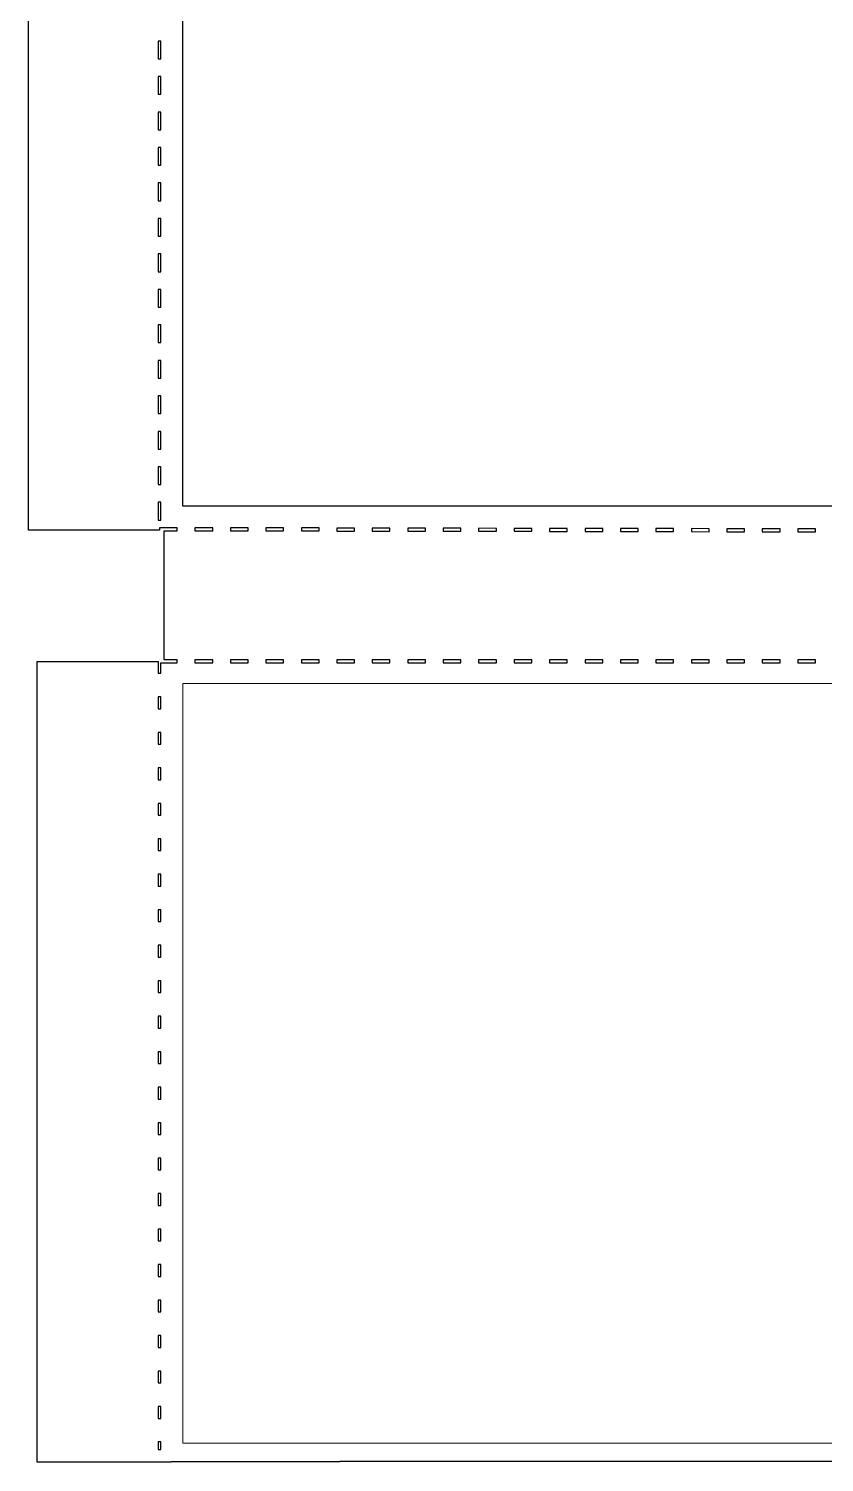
# Model space of a CAD drawing. Header units: centimetres. Extents: x -13.6 to 13.6, y -12.1 to 12.1.
# Drawn here: x -13.57 to -6.83, y -12.1 to 0.03 of the extents above; entities that cross this region are included whole.
import ezdxf

# ---------------------------------------------------------------- set-up
doc = ezdxf.new("R2010")
doc.units = ezdxf.units.CM
doc.header["$MEASUREMENT"] = 0
doc.layers.add('Layer 1', color=7, linetype='Continuous')

msp = doc.modelspace()

# ---------------------------------------------------------------- linework, layer by layer
at = {"layer": 'Layer 1', "color": 197, "lineweight": 25}
for points, knots in [([(-12.41837, 12.09866), (-12.41837, 12.09866), (-12.41837, 12.09788), (-12.41837, 12.09788), (-12.41837, 12.09788), (-12.41837, 12.09788), (-13.56783, 12.09788), (-13.56783, 12.09788), (-13.56783, 12.09788), (-13.56783, 12.09788), (-13.56783, -4.21654), (-13.56783, -4.21654), (-13.56783, -4.21654), (-13.56783, -4.21654), (-12.46056, -4.21654), (-12.46056, -4.21654), (-12.46056, -4.21654), (-12.46056, -4.21654), (-12.46056, -4.19466), (-12.46056, -4.19466), (-12.46056, -4.19466), (-12.46056, -4.19466), (-12.31053, -4.19544), (-12.31053, -4.19544), (-12.31053, -4.19544), (-12.31053, -4.19544), (-12.31053, -4.22045), (-12.31053, -4.22045), (-12.31053, -4.22045), (-12.31053, -4.22045), (-12.41993, -4.21967), (-12.41993, -4.21967), (-12.41993, -4.21967), (-12.41993, -4.21967), (-12.41993, -5.31287), (-12.41993, -5.31287), (-12.41993, -5.31287), (-12.41993, -5.31287), (-12.31053, -5.31287), (-12.31053, -5.31287), (-12.31053, -5.31287), (-12.31053, -5.31287), (-12.31053, -5.33788), (-12.31053, -5.33788), (-12.31053, -5.33788), (-12.31053, -5.33788), (-12.44806, -5.33788), (-12.44806, -5.33788), (-12.44806, -5.33788), (-12.44806, -5.33788), (-12.44806, -5.4254), (-12.44806, -5.4254), (-12.44806, -5.4254), (-12.44806, -5.4254), (-12.47307, -5.4254), (-12.47307, -5.4254), (-12.47307, -5.4254), (-12.47307, -5.4254), (-12.47307, -5.32538), (-12.47307, -5.32538), (-12.47307, -5.32538), (-12.47307, -5.32538), (-13.49594, -5.32538), (-13.49594, -5.32538), (-13.49594, -5.32538), (-13.49594, -5.32538), (-13.49594, -12.0987), (-13.49594, -12.0987), (-13.49594, -12.0987), (-13.49594, -12.0987), (-12.36289, -12.0987), (-12.36289, -12.0987), (-12.36289, -12.0987), (-12.36289, -12.0987), (-12.36289, -12.09401), (-12.36289, -12.09401), (-12.36289, -12.09401), (-12.36289, -12.09401), (-10.93524, -12.09401), (-10.93524, -12.09401), (-10.93524, -12.09401), (-10.93524, -12.09401), (-10.93524, -12.09245), (-10.93524, -12.09245), (-10.93524, -12.09245), (-10.93524, -12.09245), (-1.40664, -12.09245), (-1.40664, -12.09245), (-1.40664, -12.09245), (-0.96285, -12.09245), (-0.60569, -11.73259), (-0.60569, -11.28603), (-0.60569, -11.28603), (-0.60569, -11.28603), (-0.60569, -7.17265), (-0.60569, -7.17265), (-0.60569, -7.17265), (-0.60569, -7.17265), (-0.60413, -7.17265), (-0.60413, -7.17265), (-0.60413, -7.17265), (-0.60413, -7.17265), (-0.60413, -5.30663), (-0.60413, -5.30663), (-0.60413, -5.30663), (-0.60413, -5.30663), (-0.60569, -5.30663), (-0.60569, -5.30663), (-0.60569, -5.30663), (-0.60569, -5.30663), (-0.60569, -4.21734), (-0.60569, -4.21734), (-0.60569, -4.21734), (-0.60569, -4.21734), (-0.60335, -4.21734), (-0.60335, -4.21734), (-0.60335, -4.21734), (-0.60335, -4.21734), (-0.60335, -4.21578), (-0.60335, -4.21578), (-0.60335, -4.21578), (-0.60335, -4.21578), (-0.53615, -4.21578), (-0.53615, -4.21578), (-0.53615, -4.21578), (-0.53615, -4.21578), (0.53674, -4.21578), (0.53674, -4.21578), (0.53674, -4.21578), (0.53674, -4.21578), (0.60394, -4.21578), (0.60394, -4.21578), (0.60394, -4.21578), (0.60394, -4.21578), (0.60394, -4.21734), (0.60394, -4.21734), (0.60394, -4.21734), (0.60394, -4.21734), (0.60628, -4.21734), (0.60628, -4.21734), (0.60628, -4.21734), (0.60628, -4.21734), (0.60628, -5.30663), (0.60628, -5.30663), (0.60628, -5.30663), (0.60628, -5.30663), (0.60472, -5.30663), (0.60472, -5.30663), (0.60472, -5.30663), (0.60472, -5.30663), (0.60472, -7.17265), (0.60472, -7.17265), (0.60472, -7.17265), (0.60472, -7.17265), (0.60628, -7.17265), (0.60628, -7.17265), (0.60628, -7.17265), (0.60628, -7.17265), (0.60628, -11.28603), (0.60628, -11.28603), (0.60628, -11.28603), (0.60628, -11.73259), (0.96345, -12.09245), (1.40723, -12.09245), (1.40723, -12.09245), (1.40723, -12.09245), (10.93583, -12.09245), (10.93583, -12.09245), (10.93583, -12.09245), (10.93583, -12.09245), (10.93583, -12.09401), (10.93583, -12.09401), (10.93583, -12.09401), (10.93583, -12.09401), (12.36348, -12.09401), (12.36348, -12.09401), (12.36348, -12.09401), (12.36348, -12.09401), (12.36348, -12.0987), (12.36348, -12.0987), (12.36348, -12.0987), (12.36348, -12.0987), (13.49654, -12.0987), (13.49654, -12.0987), (13.49654, -12.0987), (13.49654, -12.0987), (13.49654, -5.32538), (13.49654, -5.32538), (13.49654, -5.32538), (13.49654, -5.32538), (12.47367, -5.32538), (12.47367, -5.32538), (12.47367, -5.32538), (12.47367, -5.32538), (12.47367, -5.4254), (12.47367, -5.4254), (12.47367, -5.4254), (12.47367, -5.4254), (12.44866, -5.4254), (12.44866, -5.4254), (12.44866, -5.4254), (12.44866, -5.4254), (12.44866, -5.33788), (12.44866, -5.33788), (12.44866, -5.33788), (12.44866, -5.33788), (12.31113, -5.33788), (12.31113, -5.33788), (12.31113, -5.33788), (12.31113, -5.33788), (12.31113, -5.31287), (12.31113, -5.31287), (12.31113, -5.31287), (12.31113, -5.31287), (12.42053, -5.31287), (12.42053, -5.31287), (12.42053, -5.31287), (12.42053, -5.31287), (12.42053, -4.21967), (12.42053, -4.21967), (12.42053, -4.21967), (12.42053, -4.21967), (12.31113, -4.22045), (12.31113, -4.22045), (12.31113, -4.22045), (12.31113, -4.22045), (12.31113, -4.19544), (12.31113, -4.19544), (12.31113, -4.19544), (12.31113, -4.19544), (12.46116, -4.19466), (12.46116, -4.19466), (12.46116, -4.19466), (12.46116, -4.19466), (12.46116, -4.21654), (12.46116, -4.21654), (12.46116, -4.21654), (12.46116, -4.21654), (13.56843, -4.21654), (13.56843, -4.21654), (13.56843, -4.21654), (13.56843, -4.21654), (13.56843, 12.09788), (13.56843, 12.09788), (13.56843, 12.09788), (13.56843, 12.09788), (12.41896, 12.09788), (12.41896, 12.09788), (12.41896, 12.09788), (12.41896, 12.09788), (12.41896, 12.09866), (12.41896, 12.09866), (12.41896, 12.09866), (12.41896, 12.09866), (0.60394, 12.09866), (0.60394, 12.09866), (0.60394, 12.09866), (0.60394, 12.09866), (0.60394, 12.0971), (0.60394, 12.0971), (0.60394, 12.0971), (0.60394, 12.0971), (0.53674, 12.0971), (0.53674, 12.0971), (0.53674, 12.0971), (0.53674, 12.0971), (-0.53615, 12.0971), (-0.53615, 12.0971), (-0.53615, 12.0971), (-0.53615, 12.0971), (-0.60335, 12.0971), (-0.60335, 12.0971), (-0.60335, 12.0971), (-0.60335, 12.0971), (-0.60335, 12.09866), (-0.60335, 12.09866), (-0.60335, 12.09866), (-0.60335, 12.09866), (-12.41837, 12.09866), (-12.41837, 12.09866)], [0, 0, 0, 0, 0.01408451, 0.01408451, 0.01408451, 0.01408451, 0.02816901, 0.02816901, 0.02816901, 0.02816901, 0.04225352, 0.04225352, 0.04225352, 0.04225352, 0.05633803, 0.05633803, 0.05633803, 0.05633803, 0.07042254, 0.07042254, 0.07042254, 0.07042254, 0.08450704, 0.08450704, 0.08450704, 0.08450704, 0.09859155, 0.09859155, 0.09859155, 0.09859155, 0.11267606, 0.11267606, 0.11267606, 0.11267606, 0.12676056, 0.12676056, 0.12676056, 0.12676056, 0.14084507, 0.14084507, 0.14084507, 0.14084507, 0.15492958, 0.15492958, 0.15492958, 0.15492958, 0.16901408, 0.16901408, 0.16901408, 0.16901408, 0.18309859, 0.18309859, 0.18309859, 0.18309859, 0.1971831, 0.1971831, 0.1971831, 0.1971831, 0.21126761, 0.21126761, 0.21126761, 0.21126761, 0.22535211, 0.22535211, 0.22535211, 0.22535211, 0.23943662, 0.23943662, 0.23943662, 0.23943662, 0.25352113, 0.25352113, 0.25352113, 0.25352113, 0.26760563, 0.26760563, 0.26760563, 0.26760563, 0.28169014, 0.28169014, 0.28169014, 0.28169014, 0.29577465, 0.29577465, 0.29577465, 0.29577465, 0.30985915, 0.30985915, 0.30985915, 0.30985915, 0.32394366, 0.32394366, 0.32394366, 0.32394366, 0.33802817, 0.33802817, 0.33802817, 0.33802817, 0.35211268, 0.35211268, 0.35211268, 0.35211268, 0.36619718, 0.36619718, 0.36619718, 0.36619718, 0.38028169, 0.38028169, 0.38028169, 0.38028169, 0.3943662, 0.3943662, 0.3943662, 0.3943662, 0.4084507, 0.4084507, 0.4084507, 0.4084507, 0.42253521, 0.42253521, 0.42253521, 0.42253521, 0.43661972, 0.43661972, 0.43661972, 0.43661972, 0.45070423, 0.45070423, 0.45070423, 0.45070423, 0.46478873, 0.46478873, 0.46478873, 0.46478873, 0.47887324, 0.47887324, 0.47887324, 0.47887324, 0.49295775, 0.49295775, 0.49295775, 0.49295775, 0.50704225, 0.50704225, 0.50704225, 0.50704225, 0.52112676, 0.52112676, 0.52112676, 0.52112676, 0.53521127, 0.53521127, 0.53521127, 0.53521127, 0.54929577, 0.54929577, 0.54929577, 0.54929577, 0.56338028, 0.56338028, 0.56338028, 0.56338028, 0.57746479, 0.57746479, 0.57746479, 0.57746479, 0.5915493, 0.5915493, 0.5915493, 0.5915493, 0.6056338, 0.6056338, 0.6056338, 0.6056338, 0.61971831, 0.61971831, 0.61971831, 0.61971831, 0.63380282, 0.63380282, 0.63380282, 0.63380282, 0.64788732, 0.64788732, 0.64788732, 0.64788732, 0.66197183, 0.66197183, 0.66197183, 0.66197183, 0.67605634, 0.67605634, 0.67605634, 0.67605634, 0.69014085, 0.69014085, 0.69014085, 0.69014085, 0.70422535, 0.70422535, 0.70422535, 0.70422535, 0.71830986, 0.71830986, 0.71830986, 0.71830986, 0.73239437, 0.73239437, 0.73239437, 0.73239437, 0.74647887, 0.74647887, 0.74647887, 0.74647887, 0.76056338, 0.76056338, 0.76056338, 0.76056338, 0.77464789, 0.77464789, 0.77464789, 0.77464789, 0.78873239, 0.78873239, 0.78873239, 0.78873239, 0.8028169, 0.8028169, 0.8028169, 0.8028169, 0.81690141, 0.81690141, 0.81690141, 0.81690141, 0.83098592, 0.83098592, 0.83098592, 0.83098592, 0.84507042, 0.84507042, 0.84507042, 0.84507042, 0.85915493, 0.85915493, 0.85915493, 0.85915493, 0.87323944, 0.87323944, 0.87323944, 0.87323944, 0.88732394, 0.88732394, 0.88732394, 0.88732394, 0.90140845, 0.90140845, 0.90140845, 0.90140845, 0.91549296, 0.91549296, 0.91549296, 0.91549296, 0.92957746, 0.92957746, 0.92957746, 0.92957746, 0.94366197, 0.94366197, 0.94366197, 0.94366197, 0.95774648, 0.95774648, 0.95774648, 0.95774648, 0.97183099, 0.97183099, 0.97183099, 0.97183099, 1, 1, 1, 1]), ([(-12.47307, -0.07894), (-12.47307, -0.07894), (-12.44806, -0.07894), (-12.44806, -0.07894), (-12.44806, -0.07894), (-12.44806, -0.07894), (-12.44806, -0.22897), (-12.44806, -0.22897), (-12.44806, -0.22897), (-12.44806, -0.22897), (-12.47307, -0.22897), (-12.47307, -0.22897), (-12.47307, -0.22897), (-12.47307, -0.22897), (-12.47307, -0.07894), (-12.47307, -0.07894)], [0, 0, 0, 0, 0.2, 0.2, 0.2, 0.2, 0.4, 0.4, 0.4, 0.4, 0.6, 0.6, 0.6, 0.6, 1, 1, 1, 1]), ([(-12.47307, -0.379), (-12.47307, -0.379), (-12.44806, -0.379), (-12.44806, -0.379), (-12.44806, -0.379), (-12.44806, -0.379), (-12.44806, -0.52903), (-12.44806, -0.52903), (-12.44806, -0.52903), (-12.44806, -0.52903), (-12.47307, -0.52903), (-12.47307, -0.52903), (-12.47307, -0.52903), (-12.47307, -0.52903), (-12.47307, -0.379), (-12.47307, -0.379)], [0, 0, 0, 0, 0.2, 0.2, 0.2, 0.2, 0.4, 0.4, 0.4, 0.4, 0.6, 0.6, 0.6, 0.6, 1, 1, 1, 1]), ([(-12.47307, -0.67906), (-12.47307, -0.67906), (-12.44806, -0.67906), (-12.44806, -0.67906), (-12.44806, -0.67906), (-12.44806, -0.67906), (-12.44806, -0.82909), (-12.44806, -0.82909), (-12.44806, -0.82909), (-12.44806, -0.82909), (-12.47307, -0.82909), (-12.47307, -0.82909), (-12.47307, -0.82909), (-12.47307, -0.82909), (-12.47307, -0.67906), (-12.47307, -0.67906)], [0, 0, 0, 0, 0.2, 0.2, 0.2, 0.2, 0.4, 0.4, 0.4, 0.4, 0.6, 0.6, 0.6, 0.6, 1, 1, 1, 1]), ([(-12.47307, -0.97913), (-12.47307, -0.97913), (-12.44806, -0.97913), (-12.44806, -0.97913), (-12.44806, -0.97913), (-12.44806, -0.97913), (-12.44806, -1.12916), (-12.44806, -1.12916), (-12.44806, -1.12916), (-12.44806, -1.12916), (-12.47307, -1.12916), (-12.47307, -1.12916), (-12.47307, -1.12916), (-12.47307, -1.12916), (-12.47307, -0.97913), (-12.47307, -0.97913)], [0, 0, 0, 0, 0.2, 0.2, 0.2, 0.2, 0.4, 0.4, 0.4, 0.4, 0.6, 0.6, 0.6, 0.6, 1, 1, 1, 1]), ([(-12.47307, -1.27919), (-12.47307, -1.27919), (-12.44806, -1.27919), (-12.44806, -1.27919), (-12.44806, -1.27919), (-12.44806, -1.27919), (-12.44806, -1.42922), (-12.44806, -1.42922), (-12.44806, -1.42922), (-12.44806, -1.42922), (-12.47307, -1.42922), (-12.47307, -1.42922), (-12.47307, -1.42922), (-12.47307, -1.42922), (-12.47307, -1.27919), (-12.47307, -1.27919)], [0, 0, 0, 0, 0.2, 0.2, 0.2, 0.2, 0.4, 0.4, 0.4, 0.4, 0.6, 0.6, 0.6, 0.6, 1, 1, 1, 1]), ([(-12.47307, -1.57926), (-12.47307, -1.57926), (-12.44806, -1.57926), (-12.44806, -1.57926), (-12.44806, -1.57926), (-12.44806, -1.57926), (-12.44806, -1.72929), (-12.44806, -1.72929), (-12.44806, -1.72929), (-12.44806, -1.72929), (-12.47307, -1.72929), (-12.47307, -1.72929), (-12.47307, -1.72929), (-12.47307, -1.72929), (-12.47307, -1.57926), (-12.47307, -1.57926)], [0, 0, 0, 0, 0.2, 0.2, 0.2, 0.2, 0.4, 0.4, 0.4, 0.4, 0.6, 0.6, 0.6, 0.6, 1, 1, 1, 1]), ([(-12.47307, -1.87932), (-12.47307, -1.87932), (-12.44806, -1.87932), (-12.44806, -1.87932), (-12.44806, -1.87932), (-12.44806, -1.87932), (-12.44806, -2.02935), (-12.44806, -2.02935), (-12.44806, -2.02935), (-12.44806, -2.02935), (-12.47307, -2.02935), (-12.47307, -2.02935), (-12.47307, -2.02935), (-12.47307, -2.02935), (-12.47307, -1.87932), (-12.47307, -1.87932)], [0, 0, 0, 0, 0.2, 0.2, 0.2, 0.2, 0.4, 0.4, 0.4, 0.4, 0.6, 0.6, 0.6, 0.6, 1, 1, 1, 1]), ([(-12.47307, -2.17939), (-12.47307, -2.17939), (-12.44806, -2.17939), (-12.44806, -2.17939), (-12.44806, -2.17939), (-12.44806, -2.17939), (-12.44806, -2.32942), (-12.44806, -2.32942), (-12.44806, -2.32942), (-12.44806, -2.32942), (-12.47307, -2.32942), (-12.47307, -2.32942), (-12.47307, -2.32942), (-12.47307, -2.32942), (-12.47307, -2.17939), (-12.47307, -2.17939)], [0, 0, 0, 0, 0.2, 0.2, 0.2, 0.2, 0.4, 0.4, 0.4, 0.4, 0.6, 0.6, 0.6, 0.6, 1, 1, 1, 1]), ([(-12.47307, -2.47945), (-12.47307, -2.47945), (-12.44806, -2.47945), (-12.44806, -2.47945), (-12.44806, -2.47945), (-12.44806, -2.47945), (-12.44806, -2.62948), (-12.44806, -2.62948), (-12.44806, -2.62948), (-12.44806, -2.62948), (-12.47307, -2.62948), (-12.47307, -2.62948), (-12.47307, -2.62948), (-12.47307, -2.62948), (-12.47307, -2.47945), (-12.47307, -2.47945)], [0, 0, 0, 0, 0.2, 0.2, 0.2, 0.2, 0.4, 0.4, 0.4, 0.4, 0.6, 0.6, 0.6, 0.6, 1, 1, 1, 1]), ([(-12.47307, -2.77951), (-12.47307, -2.77951), (-12.44806, -2.77951), (-12.44806, -2.77951), (-12.44806, -2.77951), (-12.44806, -2.77951), (-12.44806, -2.92954), (-12.44806, -2.92954), (-12.44806, -2.92954), (-12.44806, -2.92954), (-12.47307, -2.92954), (-12.47307, -2.92954), (-12.47307, -2.92954), (-12.47307, -2.92954), (-12.47307, -2.77951), (-12.47307, -2.77951)], [0, 0, 0, 0, 0.2, 0.2, 0.2, 0.2, 0.4, 0.4, 0.4, 0.4, 0.6, 0.6, 0.6, 0.6, 1, 1, 1, 1]), ([(-12.47307, -3.07958), (-12.47307, -3.07958), (-12.44806, -3.07958), (-12.44806, -3.07958), (-12.44806, -3.07958), (-12.44806, -3.07958), (-12.44806, -3.22961), (-12.44806, -3.22961), (-12.44806, -3.22961), (-12.44806, -3.22961), (-12.47307, -3.22961), (-12.47307, -3.22961), (-12.47307, -3.22961), (-12.47307, -3.22961), (-12.47307, -3.07958), (-12.47307, -3.07958)], [0, 0, 0, 0, 0.2, 0.2, 0.2, 0.2, 0.4, 0.4, 0.4, 0.4, 0.6, 0.6, 0.6, 0.6, 1, 1, 1, 1]), ([(-12.47307, -3.37964), (-12.47307, -3.37964), (-12.44806, -3.37964), (-12.44806, -3.37964), (-12.44806, -3.37964), (-12.44806, -3.37964), (-12.44806, -3.52967), (-12.44806, -3.52967), (-12.44806, -3.52967), (-12.44806, -3.52967), (-12.47307, -3.52967), (-12.47307, -3.52967), (-12.47307, -3.52967), (-12.47307, -3.52967), (-12.47307, -3.37964), (-12.47307, -3.37964)], [0, 0, 0, 0, 0.2, 0.2, 0.2, 0.2, 0.4, 0.4, 0.4, 0.4, 0.6, 0.6, 0.6, 0.6, 1, 1, 1, 1]), ([(-12.47307, -3.67971), (-12.47307, -3.67971), (-12.44806, -3.67971), (-12.44806, -3.67971), (-12.44806, -3.67971), (-12.44806, -3.67971), (-12.44806, -3.82974), (-12.44806, -3.82974), (-12.44806, -3.82974), (-12.44806, -3.82974), (-12.47307, -3.82974), (-12.47307, -3.82974), (-12.47307, -3.82974), (-12.47307, -3.82974), (-12.47307, -3.67971), (-12.47307, -3.67971)], [0, 0, 0, 0, 0.2, 0.2, 0.2, 0.2, 0.4, 0.4, 0.4, 0.4, 0.6, 0.6, 0.6, 0.6, 1, 1, 1, 1]), ([(-12.47307, -3.97977), (-12.47307, -3.97977), (-12.44806, -3.97977), (-12.44806, -3.97977), (-12.44806, -3.97977), (-12.44806, -3.97977), (-12.44806, -4.1298), (-12.44806, -4.1298), (-12.44806, -4.1298), (-12.44806, -4.1298), (-12.47307, -4.1298), (-12.47307, -4.1298), (-12.47307, -4.1298), (-12.47307, -4.1298), (-12.47307, -3.97977), (-12.47307, -3.97977)], [0, 0, 0, 0, 0.2, 0.2, 0.2, 0.2, 0.4, 0.4, 0.4, 0.4, 0.6, 0.6, 0.6, 0.6, 1, 1, 1, 1]), ([(-12.16051, -4.19544), (-12.16051, -4.19544), (-12.01048, -4.19544), (-12.01048, -4.19544), (-12.01048, -4.19544), (-12.01048, -4.19544), (-12.01048, -4.22045), (-12.01048, -4.22045), (-12.01048, -4.22045), (-12.01048, -4.22045), (-12.16051, -4.22045), (-12.16051, -4.22045), (-12.16051, -4.22045), (-12.16051, -4.22045), (-12.16051, -4.19544), (-12.16051, -4.19544)], [0, 0, 0, 0, 0.2, 0.2, 0.2, 0.2, 0.4, 0.4, 0.4, 0.4, 0.6, 0.6, 0.6, 0.6, 1, 1, 1, 1]), ([(-11.86044, -4.19622), (-11.86044, -4.19622), (-11.71041, -4.19622), (-11.71041, -4.19622), (-11.71041, -4.19622), (-11.71041, -4.19622), (-11.71041, -4.22123), (-11.71041, -4.22123), (-11.71041, -4.22123), (-11.71041, -4.22123), (-11.86044, -4.22123), (-11.86044, -4.22123), (-11.86044, -4.22123), (-11.86044, -4.22123), (-11.86044, -4.19622), (-11.86044, -4.19622)], [0, 0, 0, 0, 0.2, 0.2, 0.2, 0.2, 0.4, 0.4, 0.4, 0.4, 0.6, 0.6, 0.6, 0.6, 1, 1, 1, 1]), ([(-11.56038, -4.19622), (-11.56038, -4.19622), (-11.41035, -4.197), (-11.41035, -4.197), (-11.41035, -4.197), (-11.41035, -4.197), (-11.41035, -4.22201), (-11.41035, -4.22201), (-11.41035, -4.22201), (-11.41035, -4.22201), (-11.56038, -4.22123), (-11.56038, -4.22123), (-11.56038, -4.22123), (-11.56038, -4.22123), (-11.56038, -4.19622), (-11.56038, -4.19622)], [0, 0, 0, 0, 0.2, 0.2, 0.2, 0.2, 0.4, 0.4, 0.4, 0.4, 0.6, 0.6, 0.6, 0.6, 1, 1, 1, 1]), ([(-11.26031, -4.197), (-11.26031, -4.197), (-11.11028, -4.197), (-11.11028, -4.197), (-11.11028, -4.197), (-11.11028, -4.197), (-11.11028, -4.22201), (-11.11028, -4.22201), (-11.11028, -4.22201), (-11.11028, -4.22201), (-11.26031, -4.22201), (-11.26031, -4.22201), (-11.26031, -4.22201), (-11.26031, -4.22201), (-11.26031, -4.197), (-11.26031, -4.197)], [0, 0, 0, 0, 0.2, 0.2, 0.2, 0.2, 0.4, 0.4, 0.4, 0.4, 0.6, 0.6, 0.6, 0.6, 1, 1, 1, 1]), ([(-10.96025, -4.19778), (-10.96025, -4.19778), (-10.81022, -4.19778), (-10.81022, -4.19778), (-10.81022, -4.19778), (-10.81022, -4.19778), (-10.81022, -4.22279), (-10.81022, -4.22279), (-10.81022, -4.22279), (-10.81022, -4.22279), (-10.96025, -4.22279), (-10.96025, -4.22279), (-10.96025, -4.22279), (-10.96025, -4.22279), (-10.96025, -4.19778), (-10.96025, -4.19778)], [0, 0, 0, 0, 0.2, 0.2, 0.2, 0.2, 0.4, 0.4, 0.4, 0.4, 0.6, 0.6, 0.6, 0.6, 1, 1, 1, 1]), ([(-10.66019, -4.19778), (-10.66019, -4.19778), (-10.51016, -4.19856), (-10.51016, -4.19856), (-10.51016, -4.19856), (-10.51016, -4.19856), (-10.51016, -4.22357), (-10.51016, -4.22357), (-10.51016, -4.22357), (-10.51016, -4.22357), (-10.66019, -4.22279), (-10.66019, -4.22279), (-10.66019, -4.22279), (-10.66019, -4.22279), (-10.66019, -4.19778), (-10.66019, -4.19778)], [0, 0, 0, 0, 0.2, 0.2, 0.2, 0.2, 0.4, 0.4, 0.4, 0.4, 0.6, 0.6, 0.6, 0.6, 1, 1, 1, 1]), ([(-10.36012, -4.19856), (-10.36012, -4.19856), (-10.21009, -4.19856), (-10.21009, -4.19856), (-10.21009, -4.19856), (-10.21009, -4.19856), (-10.21009, -4.22357), (-10.21009, -4.22357), (-10.21009, -4.22357), (-10.21009, -4.22357), (-10.36012, -4.22357), (-10.36012, -4.22357), (-10.36012, -4.22357), (-10.36012, -4.22357), (-10.36012, -4.19856), (-10.36012, -4.19856)], [0, 0, 0, 0, 0.2, 0.2, 0.2, 0.2, 0.4, 0.4, 0.4, 0.4, 0.6, 0.6, 0.6, 0.6, 1, 1, 1, 1]), ([(-10.06006, -4.19934), (-10.06006, -4.19934), (-9.91003, -4.19934), (-9.91003, -4.19934), (-9.91003, -4.19934), (-9.91003, -4.19934), (-9.91003, -4.22435), (-9.91003, -4.22435), (-9.91003, -4.22435), (-9.91003, -4.22435), (-10.06006, -4.22435), (-10.06006, -4.22435), (-10.06006, -4.22435), (-10.06006, -4.22435), (-10.06006, -4.19934), (-10.06006, -4.19934)], [0, 0, 0, 0, 0.2, 0.2, 0.2, 0.2, 0.4, 0.4, 0.4, 0.4, 0.6, 0.6, 0.6, 0.6, 1, 1, 1, 1]), ([(-9.75999, -4.19934), (-9.75999, -4.19934), (-9.60996, -4.20012), (-9.60996, -4.20012), (-9.60996, -4.20012), (-9.60996, -4.20012), (-9.60996, -4.22513), (-9.60996, -4.22513), (-9.60996, -4.22513), (-9.60996, -4.22513), (-9.75999, -4.22435), (-9.75999, -4.22435), (-9.75999, -4.22435), (-9.75999, -4.22435), (-9.75999, -4.19934), (-9.75999, -4.19934)], [0, 0, 0, 0, 0.2, 0.2, 0.2, 0.2, 0.4, 0.4, 0.4, 0.4, 0.6, 0.6, 0.6, 0.6, 1, 1, 1, 1]), ([(-9.45993, -4.20012), (-9.45993, -4.20012), (-9.3099, -4.20012), (-9.3099, -4.20012), (-9.3099, -4.20012), (-9.3099, -4.20012), (-9.3099, -4.22513), (-9.3099, -4.22513), (-9.3099, -4.22513), (-9.3099, -4.22513), (-9.45993, -4.22513), (-9.45993, -4.22513), (-9.45993, -4.22513), (-9.45993, -4.22513), (-9.45993, -4.20012), (-9.45993, -4.20012)], [0, 0, 0, 0, 0.2, 0.2, 0.2, 0.2, 0.4, 0.4, 0.4, 0.4, 0.6, 0.6, 0.6, 0.6, 1, 1, 1, 1]), ([(-9.15987, -4.2009), (-9.15987, -4.2009), (-9.00984, -4.2009), (-9.00984, -4.2009), (-9.00984, -4.2009), (-9.00984, -4.2009), (-9.00984, -4.22591), (-9.00984, -4.22591), (-9.00984, -4.22591), (-9.00984, -4.22591), (-9.15987, -4.22591), (-9.15987, -4.22591), (-9.15987, -4.22591), (-9.15987, -4.22591), (-9.15987, -4.2009), (-9.15987, -4.2009)], [0, 0, 0, 0, 0.2, 0.2, 0.2, 0.2, 0.4, 0.4, 0.4, 0.4, 0.6, 0.6, 0.6, 0.6, 1, 1, 1, 1]), ([(-8.8598, -4.2009), (-8.8598, -4.2009), (-8.70977, -4.20168), (-8.70977, -4.20168), (-8.70977, -4.20168), (-8.70977, -4.20168), (-8.70977, -4.22669), (-8.70977, -4.22669), (-8.70977, -4.22669), (-8.70977, -4.22669), (-8.8598, -4.22591), (-8.8598, -4.22591), (-8.8598, -4.22591), (-8.8598, -4.22591), (-8.8598, -4.2009), (-8.8598, -4.2009)], [0, 0, 0, 0, 0.2, 0.2, 0.2, 0.2, 0.4, 0.4, 0.4, 0.4, 0.6, 0.6, 0.6, 0.6, 1, 1, 1, 1]), ([(-8.55974, -4.20168), (-8.55974, -4.20168), (-8.40971, -4.20168), (-8.40971, -4.20168), (-8.40971, -4.20168), (-8.40971, -4.20168), (-8.40971, -4.22669), (-8.40971, -4.22669), (-8.40971, -4.22669), (-8.40971, -4.22669), (-8.55974, -4.22669), (-8.55974, -4.22669), (-8.55974, -4.22669), (-8.55974, -4.22669), (-8.55974, -4.20168), (-8.55974, -4.20168)], [0, 0, 0, 0, 0.2, 0.2, 0.2, 0.2, 0.4, 0.4, 0.4, 0.4, 0.6, 0.6, 0.6, 0.6, 1, 1, 1, 1]), ([(-8.25967, -4.20247), (-8.25967, -4.20247), (-8.10964, -4.20247), (-8.10964, -4.20247), (-8.10964, -4.20247), (-8.10964, -4.20247), (-8.10964, -4.22748), (-8.10964, -4.22748), (-8.10964, -4.22748), (-8.10964, -4.22748), (-8.25967, -4.22748), (-8.25967, -4.22748), (-8.25967, -4.22748), (-8.25967, -4.22748), (-8.25967, -4.20247), (-8.25967, -4.20247)], [0, 0, 0, 0, 0.2, 0.2, 0.2, 0.2, 0.4, 0.4, 0.4, 0.4, 0.6, 0.6, 0.6, 0.6, 1, 1, 1, 1]), ([(-7.95961, -4.20247), (-7.95961, -4.20247), (-7.80958, -4.20325), (-7.80958, -4.20325), (-7.80958, -4.20325), (-7.80958, -4.20325), (-7.80958, -4.22826), (-7.80958, -4.22826), (-7.80958, -4.22826), (-7.80958, -4.22826), (-7.95961, -4.22748), (-7.95961, -4.22748), (-7.95961, -4.22748), (-7.95961, -4.22748), (-7.95961, -4.20247), (-7.95961, -4.20247)], [0, 0, 0, 0, 0.2, 0.2, 0.2, 0.2, 0.4, 0.4, 0.4, 0.4, 0.6, 0.6, 0.6, 0.6, 1, 1, 1, 1]), ([(-7.65954, -4.20325), (-7.65954, -4.20325), (-7.50951, -4.20325), (-7.50951, -4.20325), (-7.50951, -4.20325), (-7.50951, -4.20325), (-7.50951, -4.22826), (-7.50951, -4.22826), (-7.50951, -4.22826), (-7.50951, -4.22826), (-7.65954, -4.22826), (-7.65954, -4.22826), (-7.65954, -4.22826), (-7.65954, -4.22826), (-7.65954, -4.20325), (-7.65954, -4.20325)], [0, 0, 0, 0, 0.2, 0.2, 0.2, 0.2, 0.4, 0.4, 0.4, 0.4, 0.6, 0.6, 0.6, 0.6, 1, 1, 1, 1]), ([(-7.35948, -4.20403), (-7.35948, -4.20403), (-7.20945, -4.20403), (-7.20945, -4.20403), (-7.20945, -4.20403), (-7.20945, -4.20403), (-7.20945, -4.22904), (-7.20945, -4.22904), (-7.20945, -4.22904), (-7.20945, -4.22904), (-7.35948, -4.22904), (-7.35948, -4.22904), (-7.35948, -4.22904), (-7.35948, -4.22904), (-7.35948, -4.20403), (-7.35948, -4.20403)], [0, 0, 0, 0, 0.2, 0.2, 0.2, 0.2, 0.4, 0.4, 0.4, 0.4, 0.6, 0.6, 0.6, 0.6, 1, 1, 1, 1]), ([(-7.05942, -4.20403), (-7.05942, -4.20403), (-6.90939, -4.20481), (-6.90939, -4.20481), (-6.90939, -4.20481), (-6.90939, -4.20481), (-6.90939, -4.22982), (-6.90939, -4.22982), (-6.90939, -4.22982), (-6.90939, -4.22982), (-7.05942, -4.22904), (-7.05942, -4.22904), (-7.05942, -4.22904), (-7.05942, -4.22904), (-7.05942, -4.20403), (-7.05942, -4.20403)], [0, 0, 0, 0, 0.2, 0.2, 0.2, 0.2, 0.4, 0.4, 0.4, 0.4, 0.6, 0.6, 0.6, 0.6, 1, 1, 1, 1]), ([(-12.16051, -5.31284), (-12.16051, -5.31284), (-12.01048, -5.31284), (-12.01048, -5.31284), (-12.01048, -5.31284), (-12.01048, -5.31284), (-12.01048, -5.33785), (-12.01048, -5.33785), (-12.01048, -5.33785), (-12.01048, -5.33785), (-12.16051, -5.33785), (-12.16051, -5.33785), (-12.16051, -5.33785), (-12.16051, -5.33785), (-12.16051, -5.31284), (-12.16051, -5.31284)], [0, 0, 0, 0, 0.2, 0.2, 0.2, 0.2, 0.4, 0.4, 0.4, 0.4, 0.6, 0.6, 0.6, 0.6, 1, 1, 1, 1]), ([(-11.86044, -5.31284), (-11.86044, -5.31284), (-11.71041, -5.31284), (-11.71041, -5.31284), (-11.71041, -5.31284), (-11.71041, -5.31284), (-11.71041, -5.33785), (-11.71041, -5.33785), (-11.71041, -5.33785), (-11.71041, -5.33785), (-11.86044, -5.33785), (-11.86044, -5.33785), (-11.86044, -5.33785), (-11.86044, -5.33785), (-11.86044, -5.31284), (-11.86044, -5.31284)], [0, 0, 0, 0, 0.2, 0.2, 0.2, 0.2, 0.4, 0.4, 0.4, 0.4, 0.6, 0.6, 0.6, 0.6, 1, 1, 1, 1]), ([(-11.56038, -5.31284), (-11.56038, -5.31284), (-11.41035, -5.31284), (-11.41035, -5.31284), (-11.41035, -5.31284), (-11.41035, -5.31284), (-11.41035, -5.33785), (-11.41035, -5.33785), (-11.41035, -5.33785), (-11.41035, -5.33785), (-11.56038, -5.33785), (-11.56038, -5.33785), (-11.56038, -5.33785), (-11.56038, -5.33785), (-11.56038, -5.31284), (-11.56038, -5.31284)], [0, 0, 0, 0, 0.2, 0.2, 0.2, 0.2, 0.4, 0.4, 0.4, 0.4, 0.6, 0.6, 0.6, 0.6, 1, 1, 1, 1]), ([(-11.26031, -5.31284), (-11.26031, -5.31284), (-11.11028, -5.31284), (-11.11028, -5.31284), (-11.11028, -5.31284), (-11.11028, -5.31284), (-11.11028, -5.33785), (-11.11028, -5.33785), (-11.11028, -5.33785), (-11.11028, -5.33785), (-11.26031, -5.33785), (-11.26031, -5.33785), (-11.26031, -5.33785), (-11.26031, -5.33785), (-11.26031, -5.31284), (-11.26031, -5.31284)], [0, 0, 0, 0, 0.2, 0.2, 0.2, 0.2, 0.4, 0.4, 0.4, 0.4, 0.6, 0.6, 0.6, 0.6, 1, 1, 1, 1]), ([(-10.96025, -5.31284), (-10.96025, -5.31284), (-10.81022, -5.31284), (-10.81022, -5.31284), (-10.81022, -5.31284), (-10.81022, -5.31284), (-10.81022, -5.33785), (-10.81022, -5.33785), (-10.81022, -5.33785), (-10.81022, -5.33785), (-10.96025, -5.33785), (-10.96025, -5.33785), (-10.96025, -5.33785), (-10.96025, -5.33785), (-10.96025, -5.31284), (-10.96025, -5.31284)], [0, 0, 0, 0, 0.2, 0.2, 0.2, 0.2, 0.4, 0.4, 0.4, 0.4, 0.6, 0.6, 0.6, 0.6, 1, 1, 1, 1]), ([(-10.66019, -5.31284), (-10.66019, -5.31284), (-10.51016, -5.31284), (-10.51016, -5.31284), (-10.51016, -5.31284), (-10.51016, -5.31284), (-10.51016, -5.33785), (-10.51016, -5.33785), (-10.51016, -5.33785), (-10.51016, -5.33785), (-10.66019, -5.33785), (-10.66019, -5.33785), (-10.66019, -5.33785), (-10.66019, -5.33785), (-10.66019, -5.31284), (-10.66019, -5.31284)], [0, 0, 0, 0, 0.2, 0.2, 0.2, 0.2, 0.4, 0.4, 0.4, 0.4, 0.6, 0.6, 0.6, 0.6, 1, 1, 1, 1]), ([(-10.36012, -5.31284), (-10.36012, -5.31284), (-10.21009, -5.31284), (-10.21009, -5.31284), (-10.21009, -5.31284), (-10.21009, -5.31284), (-10.21009, -5.33785), (-10.21009, -5.33785), (-10.21009, -5.33785), (-10.21009, -5.33785), (-10.36012, -5.33785), (-10.36012, -5.33785), (-10.36012, -5.33785), (-10.36012, -5.33785), (-10.36012, -5.31284), (-10.36012, -5.31284)], [0, 0, 0, 0, 0.2, 0.2, 0.2, 0.2, 0.4, 0.4, 0.4, 0.4, 0.6, 0.6, 0.6, 0.6, 1, 1, 1, 1]), ([(-10.06006, -5.31284), (-10.06006, -5.31284), (-9.91003, -5.31284), (-9.91003, -5.31284), (-9.91003, -5.31284), (-9.91003, -5.31284), (-9.91003, -5.33785), (-9.91003, -5.33785), (-9.91003, -5.33785), (-9.91003, -5.33785), (-10.06006, -5.33785), (-10.06006, -5.33785), (-10.06006, -5.33785), (-10.06006, -5.33785), (-10.06006, -5.31284), (-10.06006, -5.31284)], [0, 0, 0, 0, 0.2, 0.2, 0.2, 0.2, 0.4, 0.4, 0.4, 0.4, 0.6, 0.6, 0.6, 0.6, 1, 1, 1, 1]), ([(-9.75999, -5.31284), (-9.75999, -5.31284), (-9.60996, -5.31284), (-9.60996, -5.31284), (-9.60996, -5.31284), (-9.60996, -5.31284), (-9.60996, -5.33785), (-9.60996, -5.33785), (-9.60996, -5.33785), (-9.60996, -5.33785), (-9.75999, -5.33785), (-9.75999, -5.33785), (-9.75999, -5.33785), (-9.75999, -5.33785), (-9.75999, -5.31284), (-9.75999, -5.31284)], [0, 0, 0, 0, 0.2, 0.2, 0.2, 0.2, 0.4, 0.4, 0.4, 0.4, 0.6, 0.6, 0.6, 0.6, 1, 1, 1, 1]), ([(-9.45993, -5.31284), (-9.45993, -5.31284), (-9.3099, -5.31284), (-9.3099, -5.31284), (-9.3099, -5.31284), (-9.3099, -5.31284), (-9.3099, -5.33785), (-9.3099, -5.33785), (-9.3099, -5.33785), (-9.3099, -5.33785), (-9.45993, -5.33785), (-9.45993, -5.33785), (-9.45993, -5.33785), (-9.45993, -5.33785), (-9.45993, -5.31284), (-9.45993, -5.31284)], [0, 0, 0, 0, 0.2, 0.2, 0.2, 0.2, 0.4, 0.4, 0.4, 0.4, 0.6, 0.6, 0.6, 0.6, 1, 1, 1, 1]), ([(-9.15987, -5.31284), (-9.15987, -5.31284), (-9.00984, -5.31284), (-9.00984, -5.31284), (-9.00984, -5.31284), (-9.00984, -5.31284), (-9.00984, -5.33785), (-9.00984, -5.33785), (-9.00984, -5.33785), (-9.00984, -5.33785), (-9.15987, -5.33785), (-9.15987, -5.33785), (-9.15987, -5.33785), (-9.15987, -5.33785), (-9.15987, -5.31284), (-9.15987, -5.31284)], [0, 0, 0, 0, 0.2, 0.2, 0.2, 0.2, 0.4, 0.4, 0.4, 0.4, 0.6, 0.6, 0.6, 0.6, 1, 1, 1, 1]), ([(-8.8598, -5.31284), (-8.8598, -5.31284), (-8.70977, -5.31284), (-8.70977, -5.31284), (-8.70977, -5.31284), (-8.70977, -5.31284), (-8.70977, -5.33785), (-8.70977, -5.33785), (-8.70977, -5.33785), (-8.70977, -5.33785), (-8.8598, -5.33785), (-8.8598, -5.33785), (-8.8598, -5.33785), (-8.8598, -5.33785), (-8.8598, -5.31284), (-8.8598, -5.31284)], [0, 0, 0, 0, 0.2, 0.2, 0.2, 0.2, 0.4, 0.4, 0.4, 0.4, 0.6, 0.6, 0.6, 0.6, 1, 1, 1, 1]), ([(-8.55974, -5.31284), (-8.55974, -5.31284), (-8.40971, -5.31284), (-8.40971, -5.31284), (-8.40971, -5.31284), (-8.40971, -5.31284), (-8.40971, -5.33785), (-8.40971, -5.33785), (-8.40971, -5.33785), (-8.40971, -5.33785), (-8.55974, -5.33785), (-8.55974, -5.33785), (-8.55974, -5.33785), (-8.55974, -5.33785), (-8.55974, -5.31284), (-8.55974, -5.31284)], [0, 0, 0, 0, 0.2, 0.2, 0.2, 0.2, 0.4, 0.4, 0.4, 0.4, 0.6, 0.6, 0.6, 0.6, 1, 1, 1, 1]), ([(-8.25967, -5.31284), (-8.25967, -5.31284), (-8.10964, -5.31284), (-8.10964, -5.31284), (-8.10964, -5.31284), (-8.10964, -5.31284), (-8.10964, -5.33785), (-8.10964, -5.33785), (-8.10964, -5.33785), (-8.10964, -5.33785), (-8.25967, -5.33785), (-8.25967, -5.33785), (-8.25967, -5.33785), (-8.25967, -5.33785), (-8.25967, -5.31284), (-8.25967, -5.31284)], [0, 0, 0, 0, 0.2, 0.2, 0.2, 0.2, 0.4, 0.4, 0.4, 0.4, 0.6, 0.6, 0.6, 0.6, 1, 1, 1, 1]), ([(-7.95961, -5.31284), (-7.95961, -5.31284), (-7.80958, -5.31284), (-7.80958, -5.31284), (-7.80958, -5.31284), (-7.80958, -5.31284), (-7.80958, -5.33785), (-7.80958, -5.33785), (-7.80958, -5.33785), (-7.80958, -5.33785), (-7.95961, -5.33785), (-7.95961, -5.33785), (-7.95961, -5.33785), (-7.95961, -5.33785), (-7.95961, -5.31284), (-7.95961, -5.31284)], [0, 0, 0, 0, 0.2, 0.2, 0.2, 0.2, 0.4, 0.4, 0.4, 0.4, 0.6, 0.6, 0.6, 0.6, 1, 1, 1, 1]), ([(-7.65954, -5.31284), (-7.65954, -5.31284), (-7.50951, -5.31284), (-7.50951, -5.31284), (-7.50951, -5.31284), (-7.50951, -5.31284), (-7.50951, -5.33785), (-7.50951, -5.33785), (-7.50951, -5.33785), (-7.50951, -5.33785), (-7.65954, -5.33785), (-7.65954, -5.33785), (-7.65954, -5.33785), (-7.65954, -5.33785), (-7.65954, -5.31284), (-7.65954, -5.31284)], [0, 0, 0, 0, 0.2, 0.2, 0.2, 0.2, 0.4, 0.4, 0.4, 0.4, 0.6, 0.6, 0.6, 0.6, 1, 1, 1, 1]), ([(-7.35948, -5.31284), (-7.35948, -5.31284), (-7.20945, -5.31284), (-7.20945, -5.31284), (-7.20945, -5.31284), (-7.20945, -5.31284), (-7.20945, -5.33785), (-7.20945, -5.33785), (-7.20945, -5.33785), (-7.20945, -5.33785), (-7.35948, -5.33785), (-7.35948, -5.33785), (-7.35948, -5.33785), (-7.35948, -5.33785), (-7.35948, -5.31284), (-7.35948, -5.31284)], [0, 0, 0, 0, 0.2, 0.2, 0.2, 0.2, 0.4, 0.4, 0.4, 0.4, 0.6, 0.6, 0.6, 0.6, 1, 1, 1, 1]), ([(-7.05942, -5.31284), (-7.05942, -5.31284), (-6.90939, -5.31284), (-6.90939, -5.31284), (-6.90939, -5.31284), (-6.90939, -5.31284), (-6.90939, -5.33785), (-6.90939, -5.33785), (-6.90939, -5.33785), (-6.90939, -5.33785), (-7.05942, -5.33785), (-7.05942, -5.33785), (-7.05942, -5.33785), (-7.05942, -5.33785), (-7.05942, -5.31284), (-7.05942, -5.31284)], [0, 0, 0, 0, 0.2, 0.2, 0.2, 0.2, 0.4, 0.4, 0.4, 0.4, 0.6, 0.6, 0.6, 0.6, 1, 1, 1, 1]), ([(-12.47307, -5.62541), (-12.47307, -5.62541), (-12.44806, -5.62541), (-12.44806, -5.62541), (-12.44806, -5.62541), (-12.44806, -5.62541), (-12.44806, -5.72543), (-12.44806, -5.72543), (-12.44806, -5.72543), (-12.44806, -5.72543), (-12.47307, -5.72543), (-12.47307, -5.72543), (-12.47307, -5.72543), (-12.47307, -5.72543), (-12.47307, -5.62541), (-12.47307, -5.62541)], [0, 0, 0, 0, 0.2, 0.2, 0.2, 0.2, 0.4, 0.4, 0.4, 0.4, 0.6, 0.6, 0.6, 0.6, 1, 1, 1, 1]), ([(-12.47307, -5.92547), (-12.47307, -5.92547), (-12.44806, -5.92547), (-12.44806, -5.92547), (-12.44806, -5.92547), (-12.44806, -5.92547), (-12.44806, -6.02549), (-12.44806, -6.02549), (-12.44806, -6.02549), (-12.44806, -6.02549), (-12.47307, -6.02549), (-12.47307, -6.02549), (-12.47307, -6.02549), (-12.47307, -6.02549), (-12.47307, -5.92547), (-12.47307, -5.92547)], [0, 0, 0, 0, 0.2, 0.2, 0.2, 0.2, 0.4, 0.4, 0.4, 0.4, 0.6, 0.6, 0.6, 0.6, 1, 1, 1, 1]), ([(-12.47307, -6.22554), (-12.47307, -6.22554), (-12.44806, -6.22554), (-12.44806, -6.22554), (-12.44806, -6.22554), (-12.44806, -6.22554), (-12.44806, -6.32556), (-12.44806, -6.32556), (-12.44806, -6.32556), (-12.44806, -6.32556), (-12.47307, -6.32556), (-12.47307, -6.32556), (-12.47307, -6.32556), (-12.47307, -6.32556), (-12.47307, -6.22554), (-12.47307, -6.22554)], [0, 0, 0, 0, 0.2, 0.2, 0.2, 0.2, 0.4, 0.4, 0.4, 0.4, 0.6, 0.6, 0.6, 0.6, 1, 1, 1, 1]), ([(-12.47307, -6.5256), (-12.47307, -6.5256), (-12.44806, -6.5256), (-12.44806, -6.5256), (-12.44806, -6.5256), (-12.44806, -6.5256), (-12.44806, -6.62562), (-12.44806, -6.62562), (-12.44806, -6.62562), (-12.44806, -6.62562), (-12.47307, -6.62562), (-12.47307, -6.62562), (-12.47307, -6.62562), (-12.47307, -6.62562), (-12.47307, -6.5256), (-12.47307, -6.5256)], [0, 0, 0, 0, 0.2, 0.2, 0.2, 0.2, 0.4, 0.4, 0.4, 0.4, 0.6, 0.6, 0.6, 0.6, 1, 1, 1, 1]), ([(-12.47307, -6.82567), (-12.47307, -6.82567), (-12.44806, -6.82567), (-12.44806, -6.82567), (-12.44806, -6.82567), (-12.44806, -6.82567), (-12.44806, -6.92569), (-12.44806, -6.92569), (-12.44806, -6.92569), (-12.44806, -6.92569), (-12.47307, -6.92569), (-12.47307, -6.92569), (-12.47307, -6.92569), (-12.47307, -6.92569), (-12.47307, -6.82567), (-12.47307, -6.82567)], [0, 0, 0, 0, 0.2, 0.2, 0.2, 0.2, 0.4, 0.4, 0.4, 0.4, 0.6, 0.6, 0.6, 0.6, 1, 1, 1, 1]), ([(-12.47307, -7.12573), (-12.47307, -7.12573), (-12.44806, -7.12573), (-12.44806, -7.12573), (-12.44806, -7.12573), (-12.44806, -7.12573), (-12.44806, -7.22575), (-12.44806, -7.22575), (-12.44806, -7.22575), (-12.44806, -7.22575), (-12.47307, -7.22575), (-12.47307, -7.22575), (-12.47307, -7.22575), (-12.47307, -7.22575), (-12.47307, -7.12573), (-12.47307, -7.12573)], [0, 0, 0, 0, 0.2, 0.2, 0.2, 0.2, 0.4, 0.4, 0.4, 0.4, 0.6, 0.6, 0.6, 0.6, 1, 1, 1, 1]), ([(-12.47307, -7.42579), (-12.47307, -7.42579), (-12.44806, -7.42579), (-12.44806, -7.42579), (-12.44806, -7.42579), (-12.44806, -7.42579), (-12.44806, -7.52581), (-12.44806, -7.52581), (-12.44806, -7.52581), (-12.44806, -7.52581), (-12.47307, -7.52581), (-12.47307, -7.52581), (-12.47307, -7.52581), (-12.47307, -7.52581), (-12.47307, -7.42579), (-12.47307, -7.42579)], [0, 0, 0, 0, 0.2, 0.2, 0.2, 0.2, 0.4, 0.4, 0.4, 0.4, 0.6, 0.6, 0.6, 0.6, 1, 1, 1, 1]), ([(-12.47307, -7.72586), (-12.47307, -7.72586), (-12.44806, -7.72586), (-12.44806, -7.72586), (-12.44806, -7.72586), (-12.44806, -7.72586), (-12.44806, -7.82588), (-12.44806, -7.82588), (-12.44806, -7.82588), (-12.44806, -7.82588), (-12.47307, -7.82588), (-12.47307, -7.82588), (-12.47307, -7.82588), (-12.47307, -7.82588), (-12.47307, -7.72586), (-12.47307, -7.72586)], [0, 0, 0, 0, 0.2, 0.2, 0.2, 0.2, 0.4, 0.4, 0.4, 0.4, 0.6, 0.6, 0.6, 0.6, 1, 1, 1, 1]), ([(-12.47307, -8.02592), (-12.47307, -8.02592), (-12.44806, -8.02592), (-12.44806, -8.02592), (-12.44806, -8.02592), (-12.44806, -8.02592), (-12.44806, -8.12594), (-12.44806, -8.12594), (-12.44806, -8.12594), (-12.44806, -8.12594), (-12.47307, -8.12594), (-12.47307, -8.12594), (-12.47307, -8.12594), (-12.47307, -8.12594), (-12.47307, -8.02592), (-12.47307, -8.02592)], [0, 0, 0, 0, 0.2, 0.2, 0.2, 0.2, 0.4, 0.4, 0.4, 0.4, 0.6, 0.6, 0.6, 0.6, 1, 1, 1, 1]), ([(-12.47307, -8.32599), (-12.47307, -8.32599), (-12.44806, -8.32599), (-12.44806, -8.32599), (-12.44806, -8.32599), (-12.44806, -8.32599), (-12.44806, -8.42601), (-12.44806, -8.42601), (-12.44806, -8.42601), (-12.44806, -8.42601), (-12.47307, -8.42601), (-12.47307, -8.42601), (-12.47307, -8.42601), (-12.47307, -8.42601), (-12.47307, -8.32599), (-12.47307, -8.32599)], [0, 0, 0, 0, 0.2, 0.2, 0.2, 0.2, 0.4, 0.4, 0.4, 0.4, 0.6, 0.6, 0.6, 0.6, 1, 1, 1, 1]), ([(-12.47307, -8.62605), (-12.47307, -8.62605), (-12.44806, -8.62605), (-12.44806, -8.62605), (-12.44806, -8.62605), (-12.44806, -8.62605), (-12.44806, -8.72607), (-12.44806, -8.72607), (-12.44806, -8.72607), (-12.44806, -8.72607), (-12.47307, -8.72607), (-12.47307, -8.72607), (-12.47307, -8.72607), (-12.47307, -8.72607), (-12.47307, -8.62605), (-12.47307, -8.62605)], [0, 0, 0, 0, 0.2, 0.2, 0.2, 0.2, 0.4, 0.4, 0.4, 0.4, 0.6, 0.6, 0.6, 0.6, 1, 1, 1, 1]), ([(-12.47307, -8.92611), (-12.47307, -8.92611), (-12.44806, -8.92611), (-12.44806, -8.92611), (-12.44806, -8.92611), (-12.44806, -8.92611), (-12.44806, -9.02613), (-12.44806, -9.02613), (-12.44806, -9.02613), (-12.44806, -9.02613), (-12.47307, -9.02613), (-12.47307, -9.02613), (-12.47307, -9.02613), (-12.47307, -9.02613), (-12.47307, -8.92611), (-12.47307, -8.92611)], [0, 0, 0, 0, 0.2, 0.2, 0.2, 0.2, 0.4, 0.4, 0.4, 0.4, 0.6, 0.6, 0.6, 0.6, 1, 1, 1, 1]), ([(-12.47307, -9.22618), (-12.47307, -9.22618), (-12.44806, -9.22618), (-12.44806, -9.22618), (-12.44806, -9.22618), (-12.44806, -9.22618), (-12.44806, -9.3262), (-12.44806, -9.3262), (-12.44806, -9.3262), (-12.44806, -9.3262), (-12.47307, -9.3262), (-12.47307, -9.3262), (-12.47307, -9.3262), (-12.47307, -9.3262), (-12.47307, -9.22618), (-12.47307, -9.22618)], [0, 0, 0, 0, 0.2, 0.2, 0.2, 0.2, 0.4, 0.4, 0.4, 0.4, 0.6, 0.6, 0.6, 0.6, 1, 1, 1, 1]), ([(-12.47307, -9.52624), (-12.47307, -9.52624), (-12.44806, -9.52624), (-12.44806, -9.52624), (-12.44806, -9.52624), (-12.44806, -9.52624), (-12.44806, -9.62626), (-12.44806, -9.62626), (-12.44806, -9.62626), (-12.44806, -9.62626), (-12.47307, -9.62626), (-12.47307, -9.62626), (-12.47307, -9.62626), (-12.47307, -9.62626), (-12.47307, -9.52624), (-12.47307, -9.52624)], [0, 0, 0, 0, 0.2, 0.2, 0.2, 0.2, 0.4, 0.4, 0.4, 0.4, 0.6, 0.6, 0.6, 0.6, 1, 1, 1, 1]), ([(-12.47307, -9.82631), (-12.47307, -9.82631), (-12.44806, -9.82631), (-12.44806, -9.82631), (-12.44806, -9.82631), (-12.44806, -9.82631), (-12.44806, -9.92633), (-12.44806, -9.92633), (-12.44806, -9.92633), (-12.44806, -9.92633), (-12.47307, -9.92633), (-12.47307, -9.92633), (-12.47307, -9.92633), (-12.47307, -9.92633), (-12.47307, -9.82631), (-12.47307, -9.82631)], [0, 0, 0, 0, 0.2, 0.2, 0.2, 0.2, 0.4, 0.4, 0.4, 0.4, 0.6, 0.6, 0.6, 0.6, 1, 1, 1, 1]), ([(-12.47307, -10.12637), (-12.47307, -10.12637), (-12.44806, -10.12637), (-12.44806, -10.12637), (-12.44806, -10.12637), (-12.44806, -10.12637), (-12.44806, -10.22639), (-12.44806, -10.22639), (-12.44806, -10.22639), (-12.44806, -10.22639), (-12.47307, -10.22639), (-12.47307, -10.22639), (-12.47307, -10.22639), (-12.47307, -10.22639), (-12.47307, -10.12637), (-12.47307, -10.12637)], [0, 0, 0, 0, 0.2, 0.2, 0.2, 0.2, 0.4, 0.4, 0.4, 0.4, 0.6, 0.6, 0.6, 0.6, 1, 1, 1, 1]), ([(-12.47307, -10.42643), (-12.47307, -10.42643), (-12.44806, -10.42643), (-12.44806, -10.42643), (-12.44806, -10.42643), (-12.44806, -10.42643), (-12.44806, -10.52645), (-12.44806, -10.52645), (-12.44806, -10.52645), (-12.44806, -10.52645), (-12.47307, -10.52645), (-12.47307, -10.52645), (-12.47307, -10.52645), (-12.47307, -10.52645), (-12.47307, -10.42643), (-12.47307, -10.42643)], [0, 0, 0, 0, 0.2, 0.2, 0.2, 0.2, 0.4, 0.4, 0.4, 0.4, 0.6, 0.6, 0.6, 0.6, 1, 1, 1, 1]), ([(-12.47307, -10.7265), (-12.47307, -10.7265), (-12.44806, -10.7265), (-12.44806, -10.7265), (-12.44806, -10.7265), (-12.44806, -10.7265), (-12.44806, -10.82652), (-12.44806, -10.82652), (-12.44806, -10.82652), (-12.44806, -10.82652), (-12.47307, -10.82652), (-12.47307, -10.82652), (-12.47307, -10.82652), (-12.47307, -10.82652), (-12.47307, -10.7265), (-12.47307, -10.7265)], [0, 0, 0, 0, 0.2, 0.2, 0.2, 0.2, 0.4, 0.4, 0.4, 0.4, 0.6, 0.6, 0.6, 0.6, 1, 1, 1, 1]), ([(-12.47307, -11.02656), (-12.47307, -11.02656), (-12.44806, -11.02656), (-12.44806, -11.02656), (-12.44806, -11.02656), (-12.44806, -11.02656), (-12.44806, -11.12658), (-12.44806, -11.12658), (-12.44806, -11.12658), (-12.44806, -11.12658), (-12.47307, -11.12658), (-12.47307, -11.12658), (-12.47307, -11.12658), (-12.47307, -11.12658), (-12.47307, -11.02656), (-12.47307, -11.02656)], [0, 0, 0, 0, 0.2, 0.2, 0.2, 0.2, 0.4, 0.4, 0.4, 0.4, 0.6, 0.6, 0.6, 0.6, 1, 1, 1, 1]), ([(-12.47307, -11.32663), (-12.47307, -11.32663), (-12.44806, -11.32663), (-12.44806, -11.32663), (-12.44806, -11.32663), (-12.44806, -11.32663), (-12.44806, -11.42665), (-12.44806, -11.42665), (-12.44806, -11.42665), (-12.44806, -11.42665), (-12.47307, -11.42665), (-12.47307, -11.42665), (-12.47307, -11.42665), (-12.47307, -11.42665), (-12.47307, -11.32663), (-12.47307, -11.32663)], [0, 0, 0, 0, 0.2, 0.2, 0.2, 0.2, 0.4, 0.4, 0.4, 0.4, 0.6, 0.6, 0.6, 0.6, 1, 1, 1, 1]), ([(-12.47307, -11.62669), (-12.47307, -11.62669), (-12.44806, -11.62669), (-12.44806, -11.62669), (-12.44806, -11.62669), (-12.44806, -11.62669), (-12.44806, -11.72671), (-12.44806, -11.72671), (-12.44806, -11.72671), (-12.44806, -11.72671), (-12.47307, -11.72671), (-12.47307, -11.72671), (-12.47307, -11.72671), (-12.47307, -11.72671), (-12.47307, -11.62669), (-12.47307, -11.62669)], [0, 0, 0, 0, 0.2, 0.2, 0.2, 0.2, 0.4, 0.4, 0.4, 0.4, 0.6, 0.6, 0.6, 0.6, 1, 1, 1, 1]), ([(-12.47307, -11.92676), (-12.47307, -11.92676), (-12.44806, -11.92676), (-12.44806, -11.92676), (-12.44806, -11.92676), (-12.44806, -11.92676), (-12.44806, -11.99084), (-12.44806, -11.99084), (-12.44806, -11.99084), (-12.44806, -11.99084), (-12.47307, -11.99084), (-12.47307, -11.99084), (-12.47307, -11.99084), (-12.47307, -11.99084), (-12.47307, -11.92676), (-12.47307, -11.92676)], [0, 0, 0, 0, 0.2, 0.2, 0.2, 0.2, 0.4, 0.4, 0.4, 0.4, 0.6, 0.6, 0.6, 0.6, 1, 1, 1, 1])]:
    msp.add_open_spline(points, degree=3, knots=knots, dxfattribs=at)
at = {"layer": 'Layer 1', "color": 9, "lineweight": 25}
msp.add_open_spline([(-12.2667, 11.88267), (-12.2667, 11.88267), (-0.87988, 11.88267), (-0.87988, 11.88267), (-0.87988, 11.88267), (-0.87988, 11.88267), (-0.87988, -4.00882), (-0.87988, -4.00882), (-0.87988, -4.00882), (-0.87988, -4.00882), (-12.2667, -4.00882), (-12.2667, -4.00882), (-12.2667, -4.00882), (-12.2667, -4.00882), (-12.2667, 11.88267), (-12.2667, 11.88267)], degree=3, knots=[0, 0, 0, 0, 0.2, 0.2, 0.2, 0.2, 0.4, 0.4, 0.4, 0.4, 0.6, 0.6, 0.6, 0.6, 1, 1, 1, 1], dxfattribs=at)
at = {"layer": 'Layer 1', "color": 9, "lineweight": 18}
msp.add_open_spline([(-0.87519, -5.51267), (-0.87519, -5.51267), (-12.262, -5.51267), (-12.262, -5.51267), (-12.262, -5.51267), (-12.262, -5.51267), (-12.262, -11.93624), (-12.262, -11.93624), (-12.262, -11.93624), (-12.262, -11.93624), (-1.56955, -11.93624), (-1.56955, -11.93624), (-1.56955, -11.93624), (-1.16112, -11.81878), (-0.96367, -11.67156), (-0.87519, -11.20406), (-0.87519, -11.20406), (-0.87519, -11.20406), (-0.87519, -5.51267), (-0.87519, -5.51267)], degree=3, knots=[0, 0, 0, 0, 0.16666667, 0.16666667, 0.16666667, 0.16666667, 0.33333333, 0.33333333, 0.33333333, 0.33333333, 0.5, 0.5, 0.5, 0.5, 0.66666667, 0.66666667, 0.66666667, 0.66666667, 1, 1, 1, 1], dxfattribs=at)

doc.saveas('drawing.dxf')
